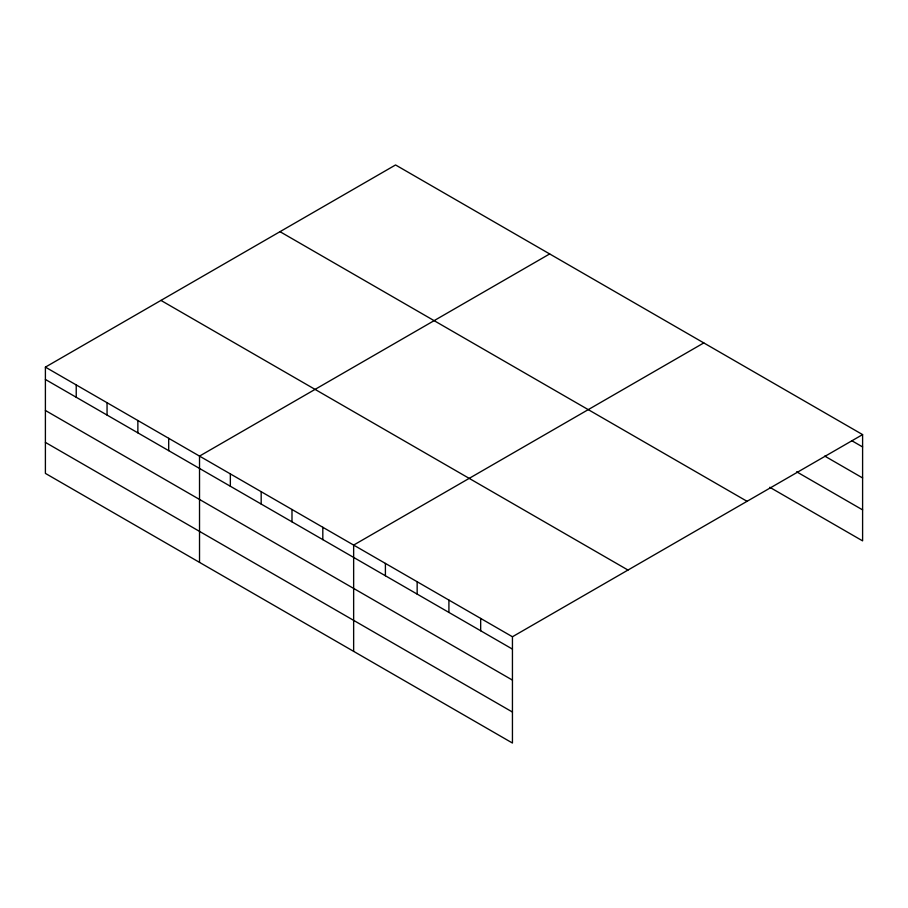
<?xml version="1.0" encoding="UTF-8"?>
<svg xmlns="http://www.w3.org/2000/svg" width="908" height="908" viewBox="0 0 908 908"><rect width="100%" height="100%" fill="white"/><g stroke="black" fill="none" stroke-linecap="round" stroke-linejoin="round"><path stroke-width="1.36" d="M45.4 367.127L512.441 636.758L512.441 743.039L45.4 473.397L45.4 367.127L395.559 164.961L862.6 434.603L862.6 540.873L769.768 487.278M549.681 253.934L199.522 456.1L199.522 562.381M703.802 342.918L353.643 545.084L353.643 651.365M512.441 636.758L862.6 434.603M851.602 440.596L862.6 446.94M824.736 456.077L862.6 477.949M796.645 471.797L862.6 509.876M280.005 231.676L747.046 501.307M160.954 300.412L627.995 570.054M45.4 379.465L512.441 649.106M45.4 410.473L512.441 680.103M45.4 442.4L512.441 712.042M480.673 618.427L480.673 630.776M448.915 600.086L448.915 612.435M417.158 581.756L417.158 594.104M385.401 563.425L385.401 575.763M322.817 527.287L322.817 539.636M291.99 509.49L291.99 521.839M261.175 491.693L261.175 504.042M230.348 473.897L230.348 486.245M168.695 438.303L168.695 450.652M137.868 420.506L137.868 432.855M107.053 402.709L107.053 415.058M76.227 384.913L76.227 397.261"/></g></svg>
